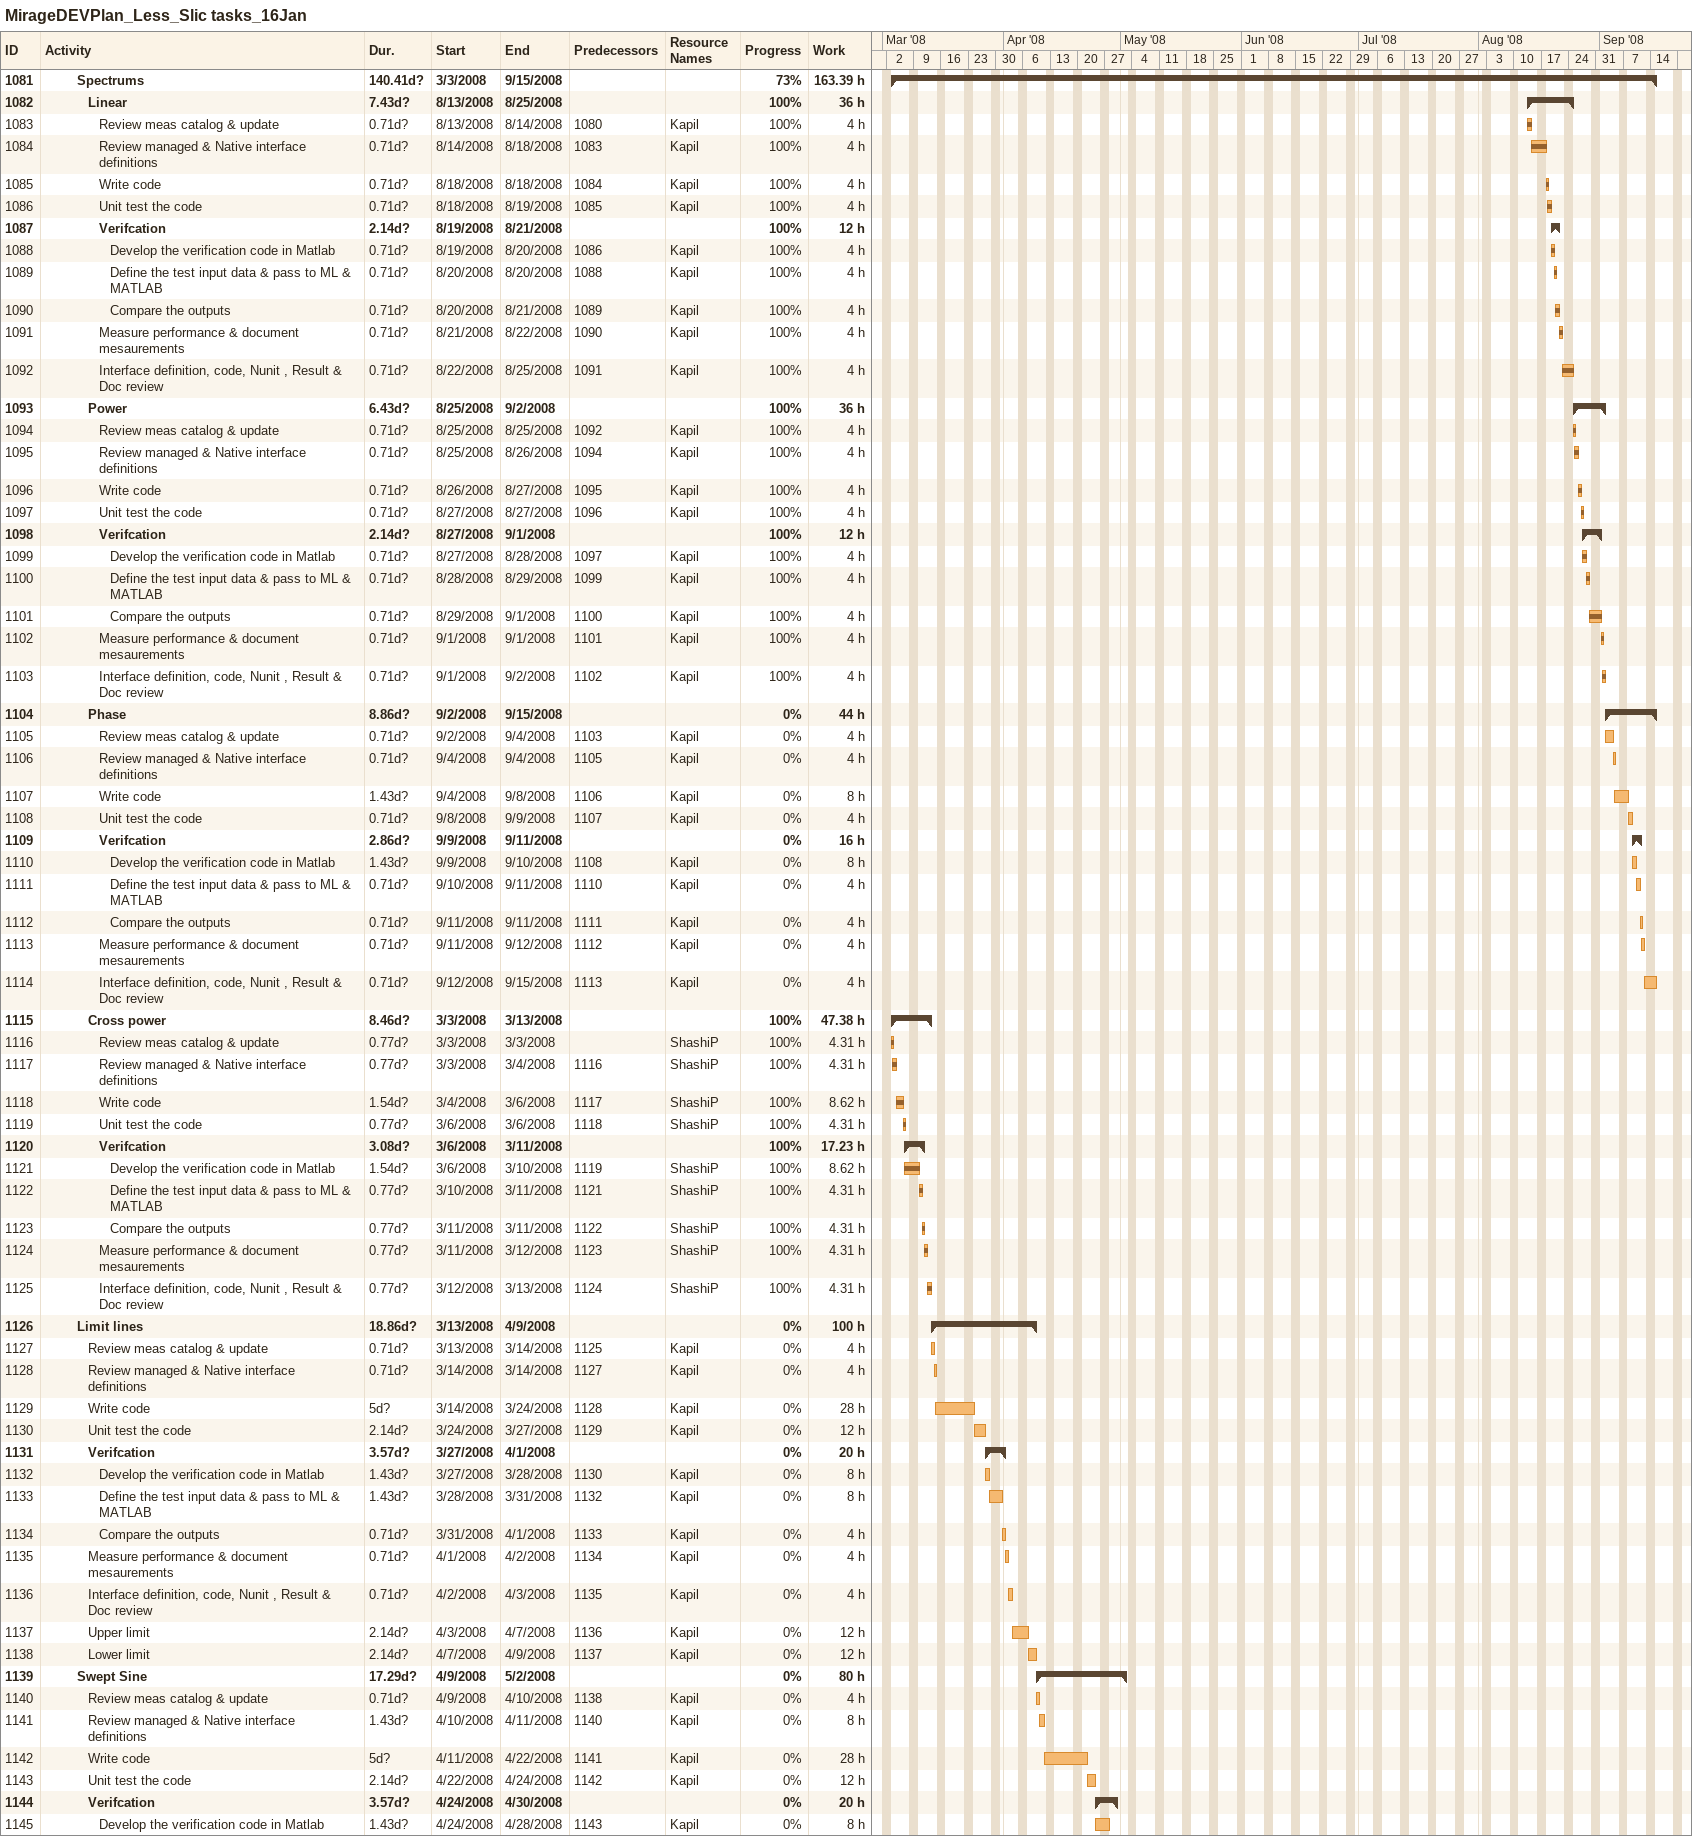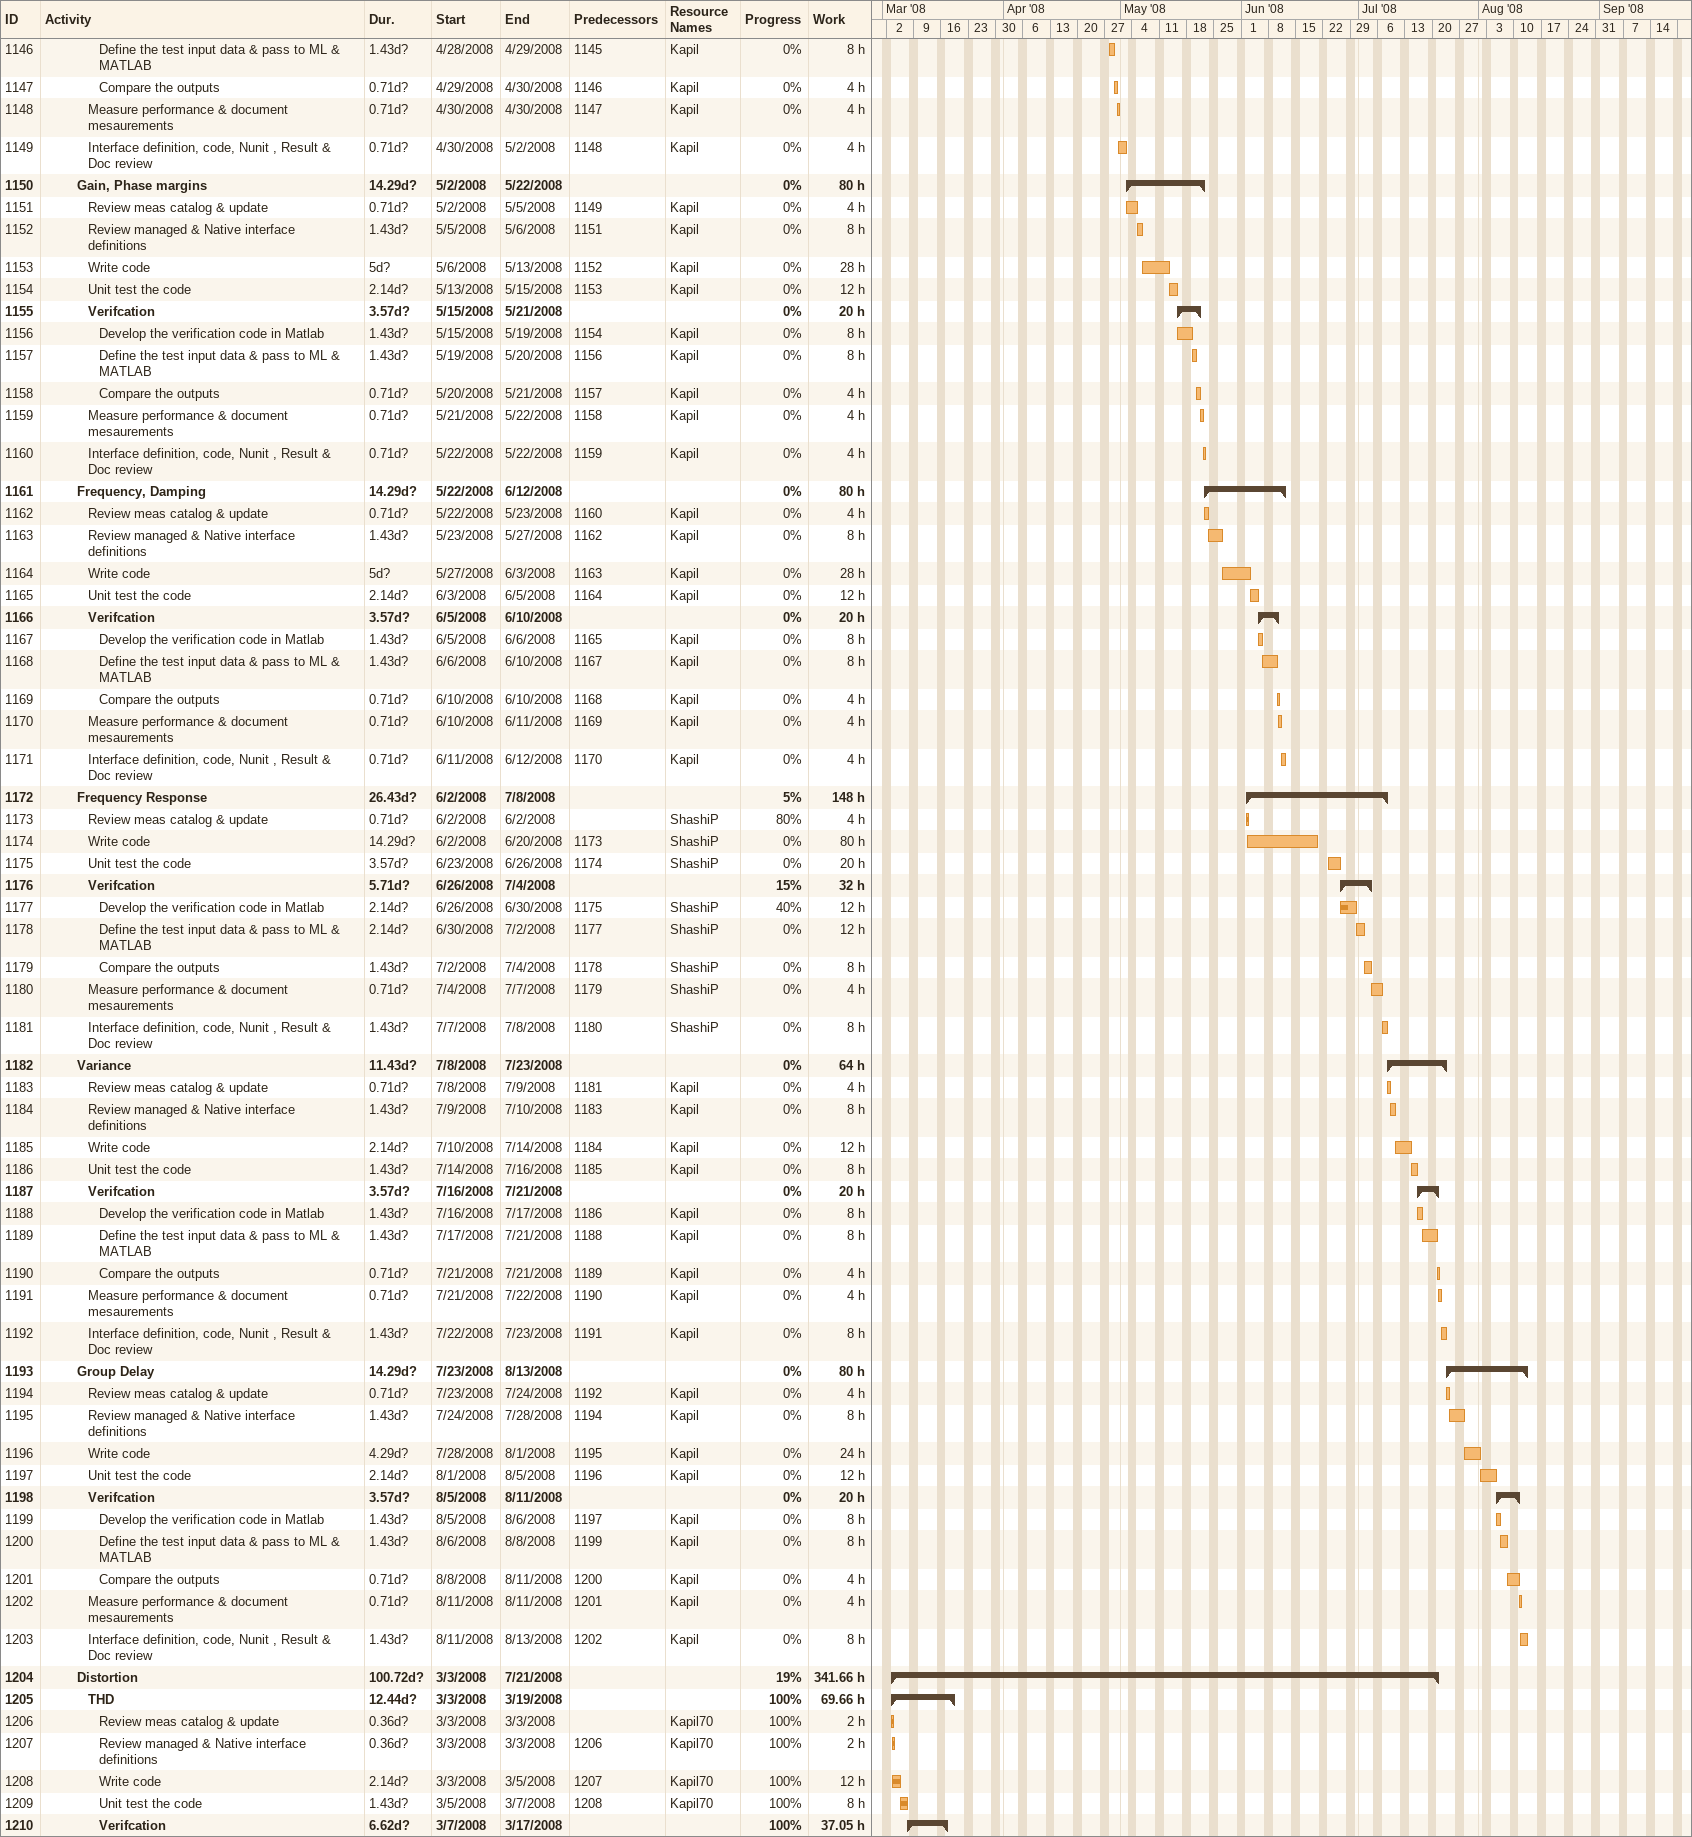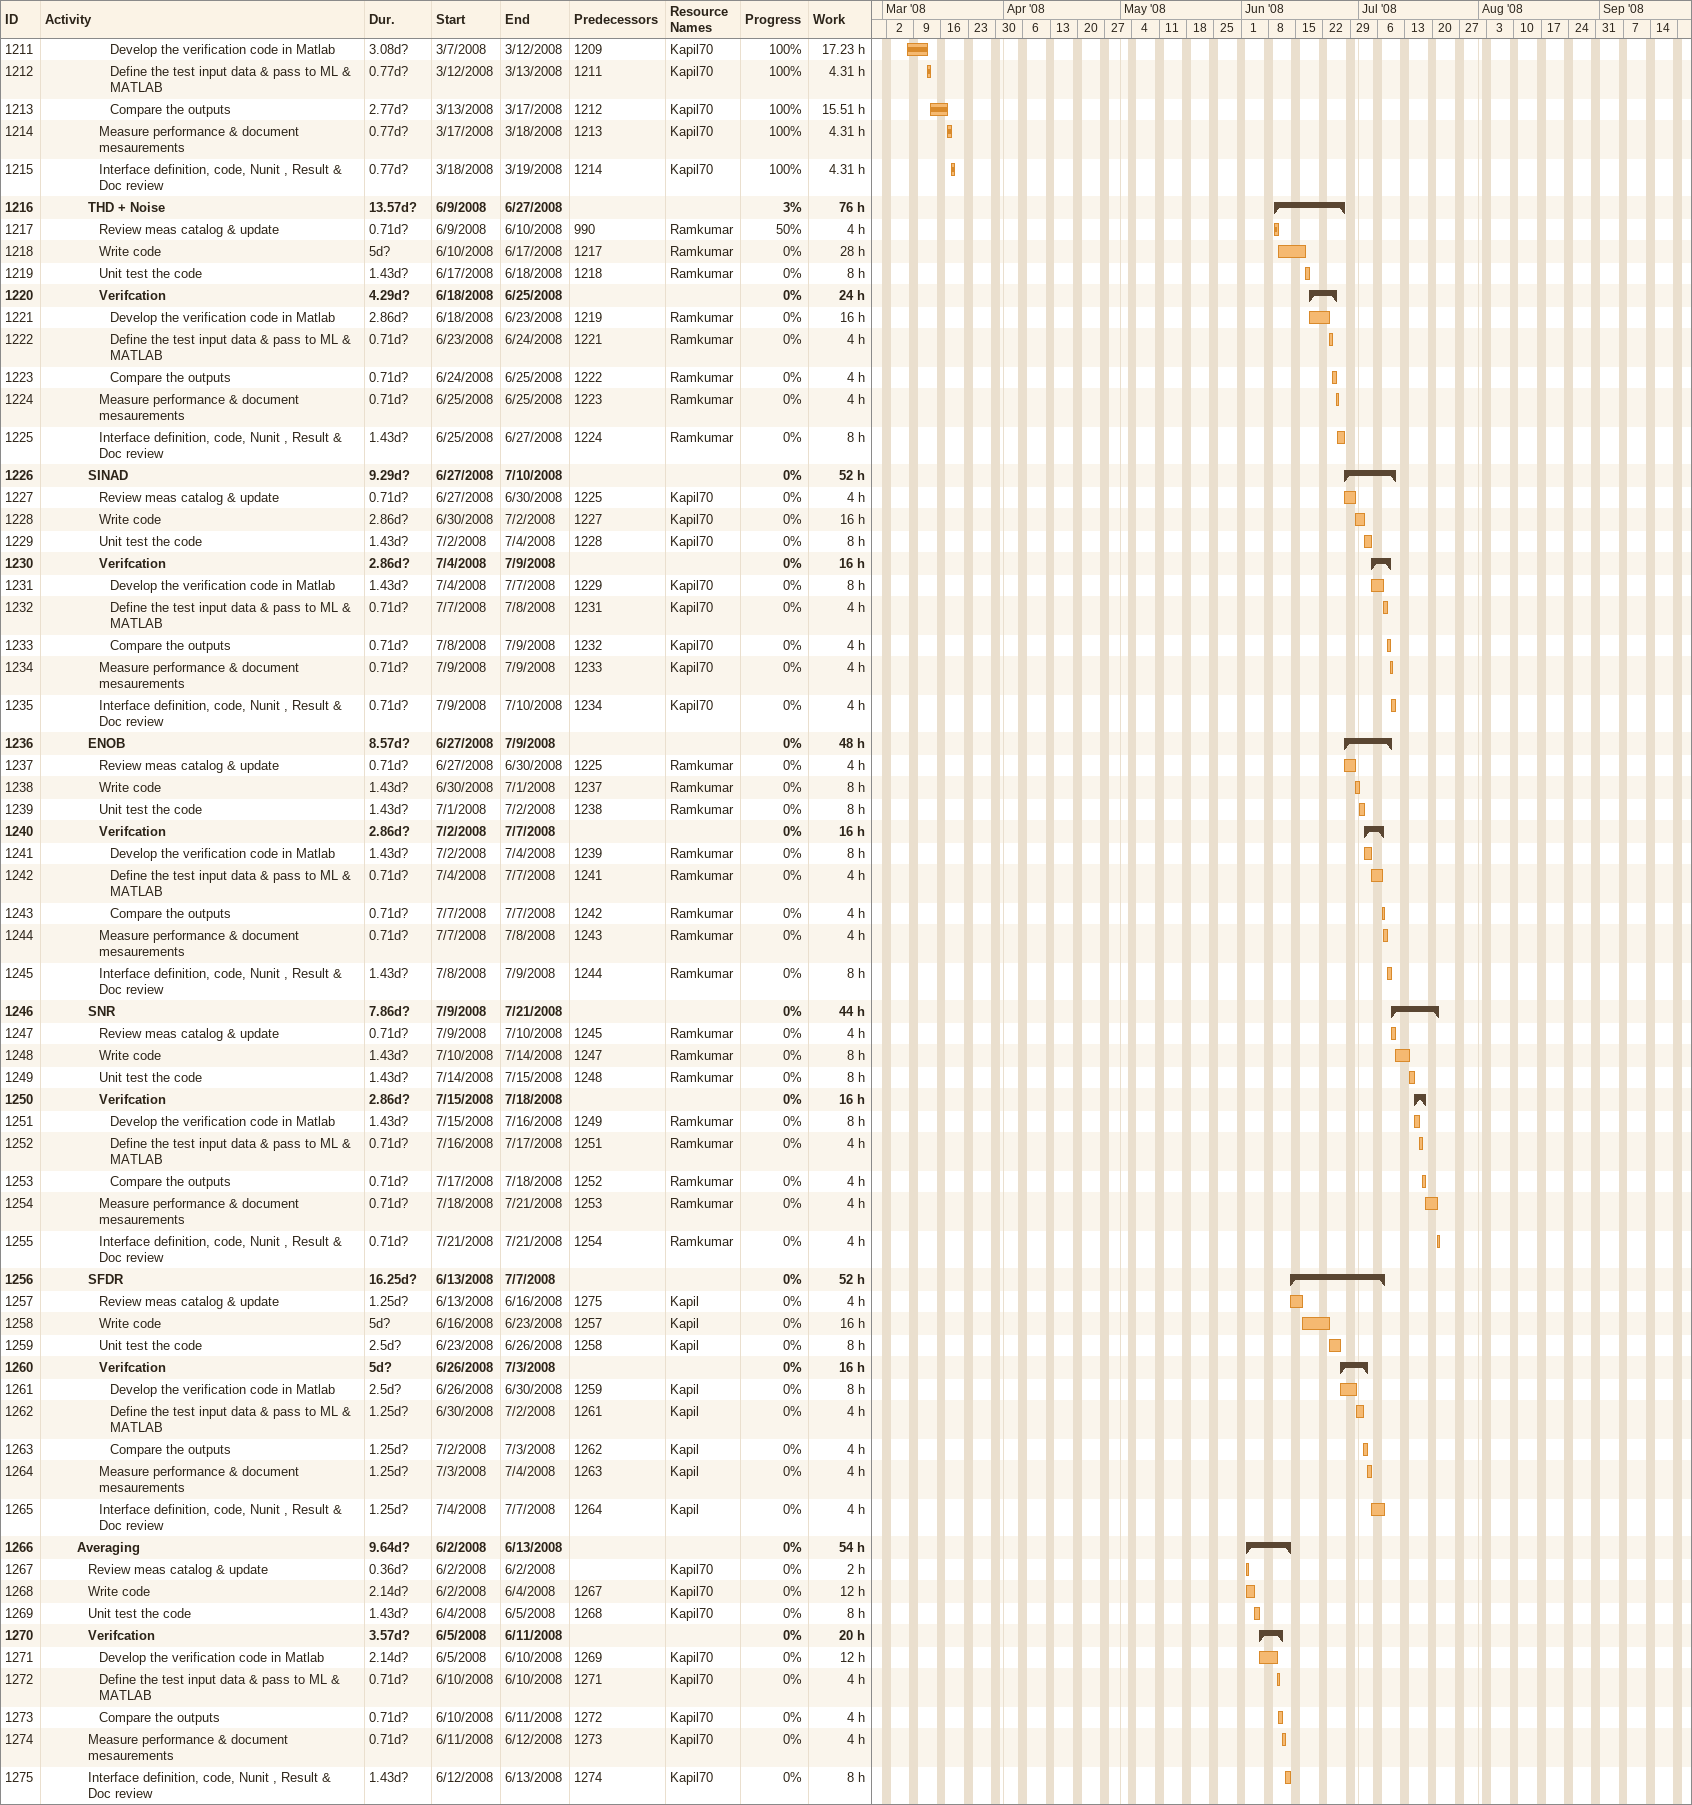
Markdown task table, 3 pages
MirageDEVPlan_Less_Slic tasks_16Jan

| ID | Level | Task | Duration | Start | Finish | Predecessors | Resources | % complete | Work (h) |
|---|---|---|---|---|---|---|---|---|---|
| 1081 | 4 | **Spectrums** | 140.41d? | 2008-03-03 | 2008-09-15 |  |  | 73 | 163.39 |
| 1082 | 5 | **Linear** | 7.43d? | 2008-08-13 | 2008-08-25 |  |  | 100 | 36 |
| 1083 | 6 | Review meas catalog & update | 0.71d? | 2008-08-13 | 2008-08-14 | 1080 | Kapil | 100 | 4 |
| 1084 | 6 | Review managed & Native interface definitions | 0.71d? | 2008-08-14 | 2008-08-18 | 1083 | Kapil | 100 | 4 |
| 1085 | 6 | Write code | 0.71d? | 2008-08-18 | 2008-08-18 | 1084 | Kapil | 100 | 4 |
| 1086 | 6 | Unit test the code | 0.71d? | 2008-08-18 | 2008-08-19 | 1085 | Kapil | 100 | 4 |
| 1087 | 6 | **Verifcation** | 2.14d? | 2008-08-19 | 2008-08-21 |  |  | 100 | 12 |
| 1088 | 7 | Develop the verification code in Matlab | 0.71d? | 2008-08-19 | 2008-08-20 | 1086 | Kapil | 100 | 4 |
| 1089 | 7 | Define the test input data & pass to ML & MATLAB | 0.71d? | 2008-08-20 | 2008-08-20 | 1088 | Kapil | 100 | 4 |
| 1090 | 7 | Compare the outputs | 0.71d? | 2008-08-20 | 2008-08-21 | 1089 | Kapil | 100 | 4 |
| 1091 | 6 | Measure performance & document mesaurements | 0.71d? | 2008-08-21 | 2008-08-22 | 1090 | Kapil | 100 | 4 |
| 1092 | 6 | Interface definition, code, Nunit , Result & Doc review | 0.71d? | 2008-08-22 | 2008-08-25 | 1091 | Kapil | 100 | 4 |
| 1093 | 5 | **Power** | 6.43d? | 2008-08-25 | 2008-09-02 |  |  | 100 | 36 |
| 1094 | 6 | Review meas catalog & update | 0.71d? | 2008-08-25 | 2008-08-25 | 1092 | Kapil | 100 | 4 |
| 1095 | 6 | Review managed & Native interface definitions | 0.71d? | 2008-08-25 | 2008-08-26 | 1094 | Kapil | 100 | 4 |
| 1096 | 6 | Write code | 0.71d? | 2008-08-26 | 2008-08-27 | 1095 | Kapil | 100 | 4 |
| 1097 | 6 | Unit test the code | 0.71d? | 2008-08-27 | 2008-08-27 | 1096 | Kapil | 100 | 4 |
| 1098 | 6 | **Verifcation** | 2.14d? | 2008-08-27 | 2008-09-01 |  |  | 100 | 12 |
| 1099 | 7 | Develop the verification code in Matlab | 0.71d? | 2008-08-27 | 2008-08-28 | 1097 | Kapil | 100 | 4 |
| 1100 | 7 | Define the test input data & pass to ML & MATLAB | 0.71d? | 2008-08-28 | 2008-08-29 | 1099 | Kapil | 100 | 4 |
| 1101 | 7 | Compare the outputs | 0.71d? | 2008-08-29 | 2008-09-01 | 1100 | Kapil | 100 | 4 |
| 1102 | 6 | Measure performance & document mesaurements | 0.71d? | 2008-09-01 | 2008-09-01 | 1101 | Kapil | 100 | 4 |
| 1103 | 6 | Interface definition, code, Nunit , Result & Doc review | 0.71d? | 2008-09-01 | 2008-09-02 | 1102 | Kapil | 100 | 4 |
| 1104 | 5 | **Phase** | 8.86d? | 2008-09-02 | 2008-09-15 |  |  | 0 | 44 |
| 1105 | 6 | Review meas catalog & update | 0.71d? | 2008-09-02 | 2008-09-04 | 1103 | Kapil | 0 | 4 |
| 1106 | 6 | Review managed & Native interface definitions | 0.71d? | 2008-09-04 | 2008-09-04 | 1105 | Kapil | 0 | 4 |
| 1107 | 6 | Write code | 1.43d? | 2008-09-04 | 2008-09-08 | 1106 | Kapil | 0 | 8 |
| 1108 | 6 | Unit test the code | 0.71d? | 2008-09-08 | 2008-09-09 | 1107 | Kapil | 0 | 4 |
| 1109 | 6 | **Verifcation** | 2.86d? | 2008-09-09 | 2008-09-11 |  |  | 0 | 16 |
| 1110 | 7 | Develop the verification code in Matlab | 1.43d? | 2008-09-09 | 2008-09-10 | 1108 | Kapil | 0 | 8 |
| 1111 | 7 | Define the test input data & pass to ML & MATLAB | 0.71d? | 2008-09-10 | 2008-09-11 | 1110 | Kapil | 0 | 4 |
| 1112 | 7 | Compare the outputs | 0.71d? | 2008-09-11 | 2008-09-11 | 1111 | Kapil | 0 | 4 |
| 1113 | 6 | Measure performance & document mesaurements | 0.71d? | 2008-09-11 | 2008-09-12 | 1112 | Kapil | 0 | 4 |
| 1114 | 6 | Interface definition, code, Nunit , Result & Doc review | 0.71d? | 2008-09-12 | 2008-09-15 | 1113 | Kapil | 0 | 4 |
| 1115 | 5 | **Cross power** | 8.46d? | 2008-03-03 | 2008-03-13 |  |  | 100 | 47.38 |
| 1116 | 6 | Review meas catalog & update | 0.77d? | 2008-03-03 | 2008-03-03 |  | ShashiP | 100 | 4.31 |
| 1117 | 6 | Review managed & Native interface definitions | 0.77d? | 2008-03-03 | 2008-03-04 | 1116 | ShashiP | 100 | 4.31 |
| 1118 | 6 | Write code | 1.54d? | 2008-03-04 | 2008-03-06 | 1117 | ShashiP | 100 | 8.62 |
| 1119 | 6 | Unit test the code | 0.77d? | 2008-03-06 | 2008-03-06 | 1118 | ShashiP | 100 | 4.31 |
| 1120 | 6 | **Verifcation** | 3.08d? | 2008-03-06 | 2008-03-11 |  |  | 100 | 17.23 |
| 1121 | 7 | Develop the verification code in Matlab | 1.54d? | 2008-03-06 | 2008-03-10 | 1119 | ShashiP | 100 | 8.62 |
| 1122 | 7 | Define the test input data & pass to ML & MATLAB | 0.77d? | 2008-03-10 | 2008-03-11 | 1121 | ShashiP | 100 | 4.31 |
| 1123 | 7 | Compare the outputs | 0.77d? | 2008-03-11 | 2008-03-11 | 1122 | ShashiP | 100 | 4.31 |
| 1124 | 6 | Measure performance & document mesaurements | 0.77d? | 2008-03-11 | 2008-03-12 | 1123 | ShashiP | 100 | 4.31 |
| 1125 | 6 | Interface definition, code, Nunit , Result & Doc review | 0.77d? | 2008-03-12 | 2008-03-13 | 1124 | ShashiP | 100 | 4.31 |
| 1126 | 4 | **Limit lines** | 18.86d? | 2008-03-13 | 2008-04-09 |  |  | 0 | 100 |
| 1127 | 5 | Review meas catalog & update | 0.71d? | 2008-03-13 | 2008-03-14 | 1125 | Kapil | 0 | 4 |
| 1128 | 5 | Review managed & Native interface definitions | 0.71d? | 2008-03-14 | 2008-03-14 | 1127 | Kapil | 0 | 4 |
| 1129 | 5 | Write code | 5d? | 2008-03-14 | 2008-03-24 | 1128 | Kapil | 0 | 28 |
| 1130 | 5 | Unit test the code | 2.14d? | 2008-03-24 | 2008-03-27 | 1129 | Kapil | 0 | 12 |
| 1131 | 5 | **Verifcation** | 3.57d? | 2008-03-27 | 2008-04-01 |  |  | 0 | 20 |
| 1132 | 6 | Develop the verification code in Matlab | 1.43d? | 2008-03-27 | 2008-03-28 | 1130 | Kapil | 0 | 8 |
| 1133 | 6 | Define the test input data & pass to ML & MATLAB | 1.43d? | 2008-03-28 | 2008-03-31 | 1132 | Kapil | 0 | 8 |
| 1134 | 6 | Compare the outputs | 0.71d? | 2008-03-31 | 2008-04-01 | 1133 | Kapil | 0 | 4 |
| 1135 | 5 | Measure performance & document mesaurements | 0.71d? | 2008-04-01 | 2008-04-02 | 1134 | Kapil | 0 | 4 |
| 1136 | 5 | Interface definition, code, Nunit , Result & Doc review | 0.71d? | 2008-04-02 | 2008-04-03 | 1135 | Kapil | 0 | 4 |
| 1137 | 5 | Upper limit | 2.14d? | 2008-04-03 | 2008-04-07 | 1136 | Kapil | 0 | 12 |
| 1138 | 5 | Lower limit | 2.14d? | 2008-04-07 | 2008-04-09 | 1137 | Kapil | 0 | 12 |
| 1139 | 4 | **Swept Sine** | 17.29d? | 2008-04-09 | 2008-05-02 |  |  | 0 | 80 |
| 1140 | 5 | Review meas catalog & update | 0.71d? | 2008-04-09 | 2008-04-10 | 1138 | Kapil | 0 | 4 |
| 1141 | 5 | Review managed & Native interface definitions | 1.43d? | 2008-04-10 | 2008-04-11 | 1140 | Kapil | 0 | 8 |
| 1142 | 5 | Write code | 5d? | 2008-04-11 | 2008-04-22 | 1141 | Kapil | 0 | 28 |
| 1143 | 5 | Unit test the code | 2.14d? | 2008-04-22 | 2008-04-24 | 1142 | Kapil | 0 | 12 |
| 1144 | 5 | **Verifcation** | 3.57d? | 2008-04-24 | 2008-04-30 |  |  | 0 | 20 |
| 1145 | 6 | Develop the verification code in Matlab | 1.43d? | 2008-04-24 | 2008-04-28 | 1143 | Kapil | 0 | 8 |
| 1146 | 6 | Define the test input data & pass to ML & MATLAB | 1.43d? | 2008-04-28 | 2008-04-29 | 1145 | Kapil | 0 | 8 |
| 1147 | 6 | Compare the outputs | 0.71d? | 2008-04-29 | 2008-04-30 | 1146 | Kapil | 0 | 4 |
| 1148 | 5 | Measure performance & document mesaurements | 0.71d? | 2008-04-30 | 2008-04-30 | 1147 | Kapil | 0 | 4 |
| 1149 | 5 | Interface definition, code, Nunit , Result & Doc review | 0.71d? | 2008-04-30 | 2008-05-02 | 1148 | Kapil | 0 | 4 |
| 1150 | 4 | **Gain, Phase margins** | 14.29d? | 2008-05-02 | 2008-05-22 |  |  | 0 | 80 |
| 1151 | 5 | Review meas catalog & update | 0.71d? | 2008-05-02 | 2008-05-05 | 1149 | Kapil | 0 | 4 |
| 1152 | 5 | Review managed & Native interface definitions | 1.43d? | 2008-05-05 | 2008-05-06 | 1151 | Kapil | 0 | 8 |
| 1153 | 5 | Write code | 5d? | 2008-05-06 | 2008-05-13 | 1152 | Kapil | 0 | 28 |
| 1154 | 5 | Unit test the code | 2.14d? | 2008-05-13 | 2008-05-15 | 1153 | Kapil | 0 | 12 |
| 1155 | 5 | **Verifcation** | 3.57d? | 2008-05-15 | 2008-05-21 |  |  | 0 | 20 |
| 1156 | 6 | Develop the verification code in Matlab | 1.43d? | 2008-05-15 | 2008-05-19 | 1154 | Kapil | 0 | 8 |
| 1157 | 6 | Define the test input data & pass to ML & MATLAB | 1.43d? | 2008-05-19 | 2008-05-20 | 1156 | Kapil | 0 | 8 |
| 1158 | 6 | Compare the outputs | 0.71d? | 2008-05-20 | 2008-05-21 | 1157 | Kapil | 0 | 4 |
| 1159 | 5 | Measure performance & document mesaurements | 0.71d? | 2008-05-21 | 2008-05-22 | 1158 | Kapil | 0 | 4 |
| 1160 | 5 | Interface definition, code, Nunit , Result & Doc review | 0.71d? | 2008-05-22 | 2008-05-22 | 1159 | Kapil | 0 | 4 |
| 1161 | 4 | **Frequency, Damping** | 14.29d? | 2008-05-22 | 2008-06-12 |  |  | 0 | 80 |
| 1162 | 5 | Review meas catalog & update | 0.71d? | 2008-05-22 | 2008-05-23 | 1160 | Kapil | 0 | 4 |
| 1163 | 5 | Review managed & Native interface definitions | 1.43d? | 2008-05-23 | 2008-05-27 | 1162 | Kapil | 0 | 8 |
| 1164 | 5 | Write code | 5d? | 2008-05-27 | 2008-06-03 | 1163 | Kapil | 0 | 28 |
| 1165 | 5 | Unit test the code | 2.14d? | 2008-06-03 | 2008-06-05 | 1164 | Kapil | 0 | 12 |
| 1166 | 5 | **Verifcation** | 3.57d? | 2008-06-05 | 2008-06-10 |  |  | 0 | 20 |
| 1167 | 6 | Develop the verification code in Matlab | 1.43d? | 2008-06-05 | 2008-06-06 | 1165 | Kapil | 0 | 8 |
| 1168 | 6 | Define the test input data & pass to ML & MATLAB | 1.43d? | 2008-06-06 | 2008-06-10 | 1167 | Kapil | 0 | 8 |
| 1169 | 6 | Compare the outputs | 0.71d? | 2008-06-10 | 2008-06-10 | 1168 | Kapil | 0 | 4 |
| 1170 | 5 | Measure performance & document mesaurements | 0.71d? | 2008-06-10 | 2008-06-11 | 1169 | Kapil | 0 | 4 |
| 1171 | 5 | Interface definition, code, Nunit , Result & Doc review | 0.71d? | 2008-06-11 | 2008-06-12 | 1170 | Kapil | 0 | 4 |
| 1172 | 4 | **Frequency Response** | 26.43d? | 2008-06-02 | 2008-07-08 |  |  | 5 | 148 |
| 1173 | 5 | Review meas catalog & update | 0.71d? | 2008-06-02 | 2008-06-02 |  | ShashiP | 80 | 4 |
| 1174 | 5 | Write code | 14.29d? | 2008-06-02 | 2008-06-20 | 1173 | ShashiP | 0 | 80 |
| 1175 | 5 | Unit test the code | 3.57d? | 2008-06-23 | 2008-06-26 | 1174 | ShashiP | 0 | 20 |
| 1176 | 5 | **Verifcation** | 5.71d? | 2008-06-26 | 2008-07-04 |  |  | 15 | 32 |
| 1177 | 6 | Develop the verification code in Matlab | 2.14d? | 2008-06-26 | 2008-06-30 | 1175 | ShashiP | 40 | 12 |
| 1178 | 6 | Define the test input data & pass to ML & MATLAB | 2.14d? | 2008-06-30 | 2008-07-02 | 1177 | ShashiP | 0 | 12 |
| 1179 | 6 | Compare the outputs | 1.43d? | 2008-07-02 | 2008-07-04 | 1178 | ShashiP | 0 | 8 |
| 1180 | 5 | Measure performance & document mesaurements | 0.71d? | 2008-07-04 | 2008-07-07 | 1179 | ShashiP | 0 | 4 |
| 1181 | 5 | Interface definition, code, Nunit , Result & Doc review | 1.43d? | 2008-07-07 | 2008-07-08 | 1180 | ShashiP | 0 | 8 |
| 1182 | 4 | **Variance** | 11.43d? | 2008-07-08 | 2008-07-23 |  |  | 0 | 64 |
| 1183 | 5 | Review meas catalog & update | 0.71d? | 2008-07-08 | 2008-07-09 | 1181 | Kapil | 0 | 4 |
| 1184 | 5 | Review managed & Native interface definitions | 1.43d? | 2008-07-09 | 2008-07-10 | 1183 | Kapil | 0 | 8 |
| 1185 | 5 | Write code | 2.14d? | 2008-07-10 | 2008-07-14 | 1184 | Kapil | 0 | 12 |
| 1186 | 5 | Unit test the code | 1.43d? | 2008-07-14 | 2008-07-16 | 1185 | Kapil | 0 | 8 |
| 1187 | 5 | **Verifcation** | 3.57d? | 2008-07-16 | 2008-07-21 |  |  | 0 | 20 |
| 1188 | 6 | Develop the verification code in Matlab | 1.43d? | 2008-07-16 | 2008-07-17 | 1186 | Kapil | 0 | 8 |
| 1189 | 6 | Define the test input data & pass to ML & MATLAB | 1.43d? | 2008-07-17 | 2008-07-21 | 1188 | Kapil | 0 | 8 |
| 1190 | 6 | Compare the outputs | 0.71d? | 2008-07-21 | 2008-07-21 | 1189 | Kapil | 0 | 4 |
| 1191 | 5 | Measure performance & document mesaurements | 0.71d? | 2008-07-21 | 2008-07-22 | 1190 | Kapil | 0 | 4 |
| 1192 | 5 | Interface definition, code, Nunit , Result & Doc review | 1.43d? | 2008-07-22 | 2008-07-23 | 1191 | Kapil | 0 | 8 |
| 1193 | 4 | **Group Delay** | 14.29d? | 2008-07-23 | 2008-08-13 |  |  | 0 | 80 |
| 1194 | 5 | Review meas catalog & update | 0.71d? | 2008-07-23 | 2008-07-24 | 1192 | Kapil | 0 | 4 |
| 1195 | 5 | Review managed & Native interface definitions | 1.43d? | 2008-07-24 | 2008-07-28 | 1194 | Kapil | 0 | 8 |
| 1196 | 5 | Write code | 4.29d? | 2008-07-28 | 2008-08-01 | 1195 | Kapil | 0 | 24 |
| 1197 | 5 | Unit test the code | 2.14d? | 2008-08-01 | 2008-08-05 | 1196 | Kapil | 0 | 12 |
| 1198 | 5 | **Verifcation** | 3.57d? | 2008-08-05 | 2008-08-11 |  |  | 0 | 20 |
| 1199 | 6 | Develop the verification code in Matlab | 1.43d? | 2008-08-05 | 2008-08-06 | 1197 | Kapil | 0 | 8 |
| 1200 | 6 | Define the test input data & pass to ML & MATLAB | 1.43d? | 2008-08-06 | 2008-08-08 | 1199 | Kapil | 0 | 8 |
| 1201 | 6 | Compare the outputs | 0.71d? | 2008-08-08 | 2008-08-11 | 1200 | Kapil | 0 | 4 |
| 1202 | 5 | Measure performance & document mesaurements | 0.71d? | 2008-08-11 | 2008-08-11 | 1201 | Kapil | 0 | 4 |
| 1203 | 5 | Interface definition, code, Nunit , Result & Doc review | 1.43d? | 2008-08-11 | 2008-08-13 | 1202 | Kapil | 0 | 8 |
| 1204 | 4 | **Distortion** | 100.72d? | 2008-03-03 | 2008-07-21 |  |  | 19 | 341.66 |
| 1205 | 5 | **THD** | 12.44d? | 2008-03-03 | 2008-03-19 |  |  | 100 | 69.66 |
| 1206 | 6 | Review meas catalog & update | 0.36d? | 2008-03-03 | 2008-03-03 |  | Kapil70 | 100 | 2 |
| 1207 | 6 | Review managed & Native interface definitions | 0.36d? | 2008-03-03 | 2008-03-03 | 1206 | Kapil70 | 100 | 2 |
| 1208 | 6 | Write code | 2.14d? | 2008-03-03 | 2008-03-05 | 1207 | Kapil70 | 100 | 12 |
| 1209 | 6 | Unit test the code | 1.43d? | 2008-03-05 | 2008-03-07 | 1208 | Kapil70 | 100 | 8 |
| 1210 | 6 | **Verifcation** | 6.62d? | 2008-03-07 | 2008-03-17 |  |  | 100 | 37.05 |
| 1211 | 7 | Develop the verification code in Matlab | 3.08d? | 2008-03-07 | 2008-03-12 | 1209 | Kapil70 | 100 | 17.23 |
| 1212 | 7 | Define the test input data & pass to ML & MATLAB | 0.77d? | 2008-03-12 | 2008-03-13 | 1211 | Kapil70 | 100 | 4.31 |
| 1213 | 7 | Compare the outputs | 2.77d? | 2008-03-13 | 2008-03-17 | 1212 | Kapil70 | 100 | 15.51 |
| 1214 | 6 | Measure performance & document mesaurements | 0.77d? | 2008-03-17 | 2008-03-18 | 1213 | Kapil70 | 100 | 4.31 |
| 1215 | 6 | Interface definition, code, Nunit , Result & Doc review | 0.77d? | 2008-03-18 | 2008-03-19 | 1214 | Kapil70 | 100 | 4.31 |
| 1216 | 5 | **THD + Noise** | 13.57d? | 2008-06-09 | 2008-06-27 |  |  | 3 | 76 |
| 1217 | 6 | Review meas catalog & update | 0.71d? | 2008-06-09 | 2008-06-10 | 990 | Ramkumar | 50 | 4 |
| 1218 | 6 | Write code | 5d? | 2008-06-10 | 2008-06-17 | 1217 | Ramkumar | 0 | 28 |
| 1219 | 6 | Unit test the code | 1.43d? | 2008-06-17 | 2008-06-18 | 1218 | Ramkumar | 0 | 8 |
| 1220 | 6 | **Verifcation** | 4.29d? | 2008-06-18 | 2008-06-25 |  |  | 0 | 24 |
| 1221 | 7 | Develop the verification code in Matlab | 2.86d? | 2008-06-18 | 2008-06-23 | 1219 | Ramkumar | 0 | 16 |
| 1222 | 7 | Define the test input data & pass to ML & MATLAB | 0.71d? | 2008-06-23 | 2008-06-24 | 1221 | Ramkumar | 0 | 4 |
| 1223 | 7 | Compare the outputs | 0.71d? | 2008-06-24 | 2008-06-25 | 1222 | Ramkumar | 0 | 4 |
| 1224 | 6 | Measure performance & document mesaurements | 0.71d? | 2008-06-25 | 2008-06-25 | 1223 | Ramkumar | 0 | 4 |
| 1225 | 6 | Interface definition, code, Nunit , Result & Doc review | 1.43d? | 2008-06-25 | 2008-06-27 | 1224 | Ramkumar | 0 | 8 |
| 1226 | 5 | **SINAD** | 9.29d? | 2008-06-27 | 2008-07-10 |  |  | 0 | 52 |
| 1227 | 6 | Review meas catalog & update | 0.71d? | 2008-06-27 | 2008-06-30 | 1225 | Kapil70 | 0 | 4 |
| 1228 | 6 | Write code | 2.86d? | 2008-06-30 | 2008-07-02 | 1227 | Kapil70 | 0 | 16 |
| 1229 | 6 | Unit test the code | 1.43d? | 2008-07-02 | 2008-07-04 | 1228 | Kapil70 | 0 | 8 |
| 1230 | 6 | **Verifcation** | 2.86d? | 2008-07-04 | 2008-07-09 |  |  | 0 | 16 |
| 1231 | 7 | Develop the verification code in Matlab | 1.43d? | 2008-07-04 | 2008-07-07 | 1229 | Kapil70 | 0 | 8 |
| 1232 | 7 | Define the test input data & pass to ML & MATLAB | 0.71d? | 2008-07-07 | 2008-07-08 | 1231 | Kapil70 | 0 | 4 |
| 1233 | 7 | Compare the outputs | 0.71d? | 2008-07-08 | 2008-07-09 | 1232 | Kapil70 | 0 | 4 |
| 1234 | 6 | Measure performance & document mesaurements | 0.71d? | 2008-07-09 | 2008-07-09 | 1233 | Kapil70 | 0 | 4 |
| 1235 | 6 | Interface definition, code, Nunit , Result & Doc review | 0.71d? | 2008-07-09 | 2008-07-10 | 1234 | Kapil70 | 0 | 4 |
| 1236 | 5 | **ENOB** | 8.57d? | 2008-06-27 | 2008-07-09 |  |  | 0 | 48 |
| 1237 | 6 | Review meas catalog & update | 0.71d? | 2008-06-27 | 2008-06-30 | 1225 | Ramkumar | 0 | 4 |
| 1238 | 6 | Write code | 1.43d? | 2008-06-30 | 2008-07-01 | 1237 | Ramkumar | 0 | 8 |
| 1239 | 6 | Unit test the code | 1.43d? | 2008-07-01 | 2008-07-02 | 1238 | Ramkumar | 0 | 8 |
| 1240 | 6 | **Verifcation** | 2.86d? | 2008-07-02 | 2008-07-07 |  |  | 0 | 16 |
| 1241 | 7 | Develop the verification code in Matlab | 1.43d? | 2008-07-02 | 2008-07-04 | 1239 | Ramkumar | 0 | 8 |
| 1242 | 7 | Define the test input data & pass to ML & MATLAB | 0.71d? | 2008-07-04 | 2008-07-07 | 1241 | Ramkumar | 0 | 4 |
| 1243 | 7 | Compare the outputs | 0.71d? | 2008-07-07 | 2008-07-07 | 1242 | Ramkumar | 0 | 4 |
| 1244 | 6 | Measure performance & document mesaurements | 0.71d? | 2008-07-07 | 2008-07-08 | 1243 | Ramkumar | 0 | 4 |
| 1245 | 6 | Interface definition, code, Nunit , Result & Doc review | 1.43d? | 2008-07-08 | 2008-07-09 | 1244 | Ramkumar | 0 | 8 |
| 1246 | 5 | **SNR** | 7.86d? | 2008-07-09 | 2008-07-21 |  |  | 0 | 44 |
| 1247 | 6 | Review meas catalog & update | 0.71d? | 2008-07-09 | 2008-07-10 | 1245 | Ramkumar | 0 | 4 |
| 1248 | 6 | Write code | 1.43d? | 2008-07-10 | 2008-07-14 | 1247 | Ramkumar | 0 | 8 |
| 1249 | 6 | Unit test the code | 1.43d? | 2008-07-14 | 2008-07-15 | 1248 | Ramkumar | 0 | 8 |
| 1250 | 6 | **Verifcation** | 2.86d? | 2008-07-15 | 2008-07-18 |  |  | 0 | 16 |
| 1251 | 7 | Develop the verification code in Matlab | 1.43d? | 2008-07-15 | 2008-07-16 | 1249 | Ramkumar | 0 | 8 |
| 1252 | 7 | Define the test input data & pass to ML & MATLAB | 0.71d? | 2008-07-16 | 2008-07-17 | 1251 | Ramkumar | 0 | 4 |
| 1253 | 7 | Compare the outputs | 0.71d? | 2008-07-17 | 2008-07-18 | 1252 | Ramkumar | 0 | 4 |
| 1254 | 6 | Measure performance & document mesaurements | 0.71d? | 2008-07-18 | 2008-07-21 | 1253 | Ramkumar | 0 | 4 |
| 1255 | 6 | Interface definition, code, Nunit , Result & Doc review | 0.71d? | 2008-07-21 | 2008-07-21 | 1254 | Ramkumar | 0 | 4 |
| 1256 | 5 | **SFDR** | 16.25d? | 2008-06-13 | 2008-07-07 |  |  | 0 | 52 |
| 1257 | 6 | Review meas catalog & update | 1.25d? | 2008-06-13 | 2008-06-16 | 1275 | Kapil | 0 | 4 |
| 1258 | 6 | Write code | 5d? | 2008-06-16 | 2008-06-23 | 1257 | Kapil | 0 | 16 |
| 1259 | 6 | Unit test the code | 2.5d? | 2008-06-23 | 2008-06-26 | 1258 | Kapil | 0 | 8 |
| 1260 | 6 | **Verifcation** | 5d? | 2008-06-26 | 2008-07-03 |  |  | 0 | 16 |
| 1261 | 7 | Develop the verification code in Matlab | 2.5d? | 2008-06-26 | 2008-06-30 | 1259 | Kapil | 0 | 8 |
| 1262 | 7 | Define the test input data & pass to ML & MATLAB | 1.25d? | 2008-06-30 | 2008-07-02 | 1261 | Kapil | 0 | 4 |
| 1263 | 7 | Compare the outputs | 1.25d? | 2008-07-02 | 2008-07-03 | 1262 | Kapil | 0 | 4 |
| 1264 | 6 | Measure performance & document mesaurements | 1.25d? | 2008-07-03 | 2008-07-04 | 1263 | Kapil | 0 | 4 |
| 1265 | 6 | Interface definition, code, Nunit , Result & Doc review | 1.25d? | 2008-07-04 | 2008-07-07 | 1264 | Kapil | 0 | 4 |
| 1266 | 4 | **Averaging** | 9.64d? | 2008-06-02 | 2008-06-13 |  |  | 0 | 54 |
| 1267 | 5 | Review meas catalog & update | 0.36d? | 2008-06-02 | 2008-06-02 |  | Kapil70 | 0 | 2 |
| 1268 | 5 | Write code | 2.14d? | 2008-06-02 | 2008-06-04 | 1267 | Kapil70 | 0 | 12 |
| 1269 | 5 | Unit test the code | 1.43d? | 2008-06-04 | 2008-06-05 | 1268 | Kapil70 | 0 | 8 |
| 1270 | 5 | **Verifcation** | 3.57d? | 2008-06-05 | 2008-06-11 |  |  | 0 | 20 |
| 1271 | 6 | Develop the verification code in Matlab | 2.14d? | 2008-06-05 | 2008-06-10 | 1269 | Kapil70 | 0 | 12 |
| 1272 | 6 | Define the test input data & pass to ML & MATLAB | 0.71d? | 2008-06-10 | 2008-06-10 | 1271 | Kapil70 | 0 | 4 |
| 1273 | 6 | Compare the outputs | 0.71d? | 2008-06-10 | 2008-06-11 | 1272 | Kapil70 | 0 | 4 |
| 1274 | 5 | Measure performance & document mesaurements | 0.71d? | 2008-06-11 | 2008-06-12 | 1273 | Kapil70 | 0 | 4 |
| 1275 | 5 | Interface definition, code, Nunit , Result & Doc review | 1.43d? | 2008-06-12 | 2008-06-13 | 1274 | Kapil70 | 0 | 8 |
